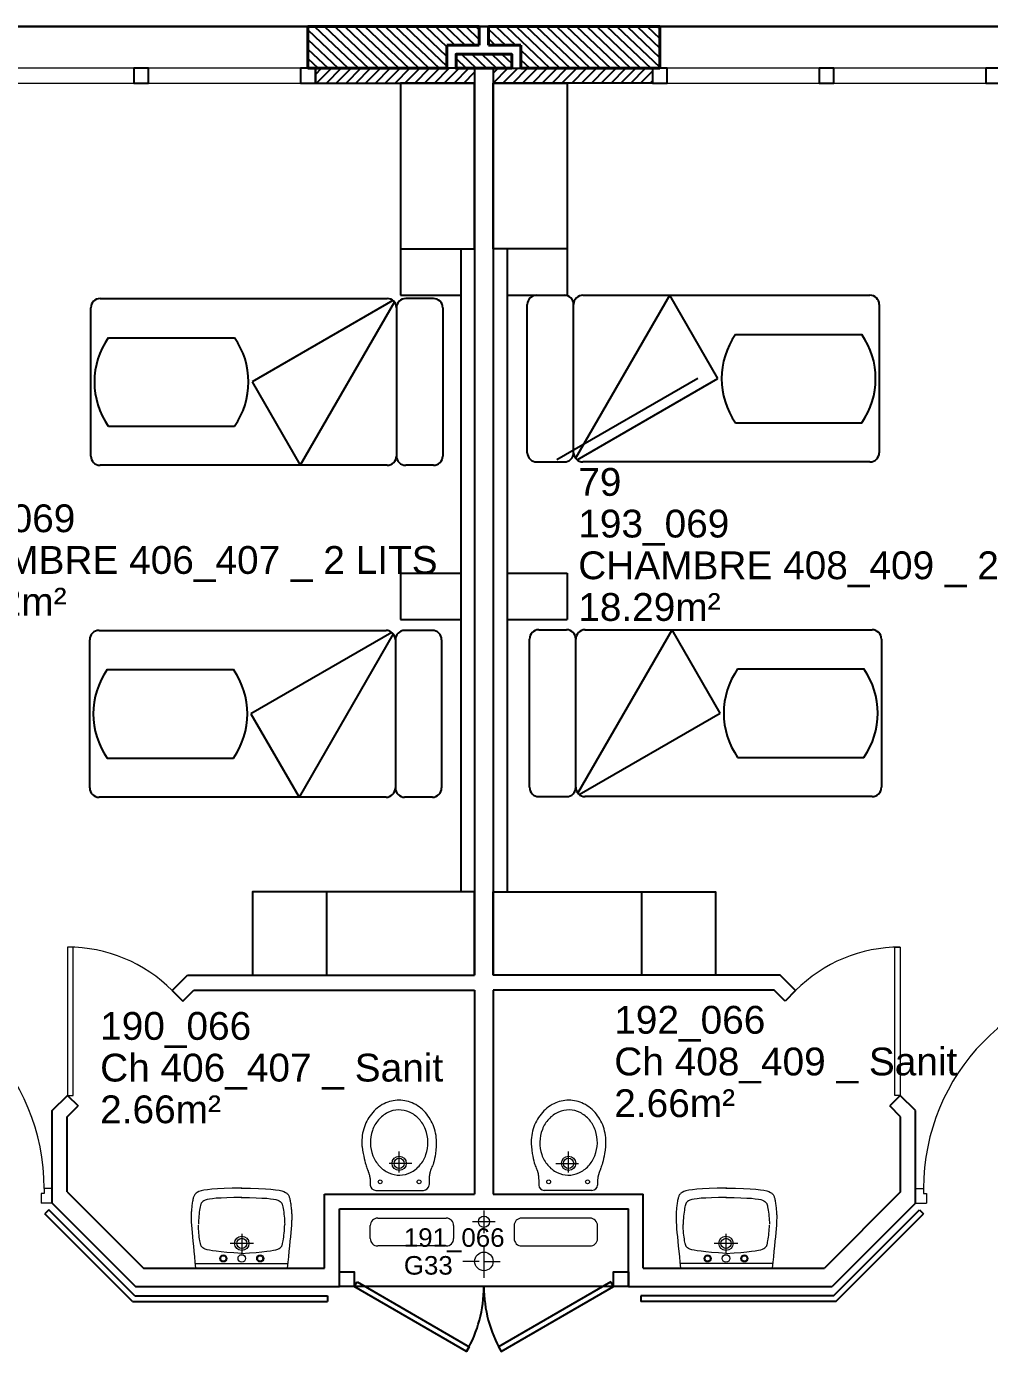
# Model space of a CAD drawing. Header units: metres. Extents: x -8 to 211, y -5 to 116.
# Drawn here: x 188.53 to 193.73, y 64.97 to 72.12 of the extents above; entities that cross this region are included whole.
import ezdxf

# ---------------------------------------------------------------- set-up
doc = ezdxf.new("R2010")
doc.units = ezdxf.units.M
doc.header["$LTSCALE"] = 0.6
doc.header["$MEASUREMENT"] = 0
doc.linetypes.add('CONTINU', pattern=[0])
doc.layers.get('0').update_dxf_attribs({"linetype": 'CONTINUOUS'})
for name, color, linetype in [('009 main courante', 181, 'CONTINUOUS'), ('400 Lits', 150, 'CONTINUOUS'), ('A_AGENC', 204, 'CONTINUOUS'), ('A_EQMP', 142, 'CONTINUOUS'), ('A_Etiqu_Gaine', 8, 'CONTINUOUS'), ('A_Etiqu_Gaine_ancien', 8, 'CONTINUOUS'), ('A_Etiqu_Gaine_code', 8, 'CONTINUOUS'), ('A_Etiqu_Local', 8, 'CONTINUOUS'), ('A_Etiqu_Local_ancien', 8, 'CONTINUOUS'), ('A_HACH_CLOIS', 7, 'CONTINU'), ('A_HACH_STRUC', 7, 'CONTINUOUS'), ('A_MUR_CLOIS', 8, 'CONTINU'), ('A_MURS_ALÈG', 7, 'CONTINU')]:
    doc.layers.add(name, color=color, linetype=linetype)
for name, color, linetype, lineweight in [('A_CHASS', 4, 'CONTINU', 0), ('A_MURS_STRU', 7, 'CONTINU', 40), ('A_PORTE', 8, 'CONTINU', 0), ('A_SANI', 5, 'CONTINU', 0), ('CONTOUR', 54, 'CONTINUOUS', 30)]:
    doc.layers.add(name, color=color, linetype=linetype, lineweight=lineweight)
doc.styles.add('Attribut', font='arial.ttf')

# ---------------------------------------------------------------- blocks, each defined once
blk = doc.blocks.new('A_Etiqu_Local')
at = {"style": 'Attribut', "flags": 1}
for tag, p in [('CODE_HOPITAL', (-0.4463, 1.632)), ('CODE_SITE', (-0.4463, 1.407)), ('CODE_BATIMENT', (-0.4463, 1.182)), ('CODE_SECTEUR', (-0.4463, 0.957)), ('CODE_ETAGE', (-0.4463, 0.732)), ('NOM_NORMALISE', (-0.4463, -0.843)), ('SECTEUR_ACTIVITE', (-0.4463, -1.068)), ('SOUS_SECTEUR_ACTIVITE', (-0.4463, -1.293)), ('VOLUME', (-0.4463, -1.518)), ('SERVICE', (-0.4463, -1.743)), ('CODE_UG', (-0.4463, -1.968)), ('CODE_UA', (-0.4463, -2.193)), ('CODE_POLE', (-0.4463, -2.418)), ('OCCUPANT_EXTERNE', (-0.4463, -2.643)), ('DISPONIBILITE', (-0.4463, -2.868)), ('ACCES_HANDICAPES', (-0.4463, -3.093)), ('NATURE_SOL', (-0.4463, -3.318)), ('RISQUE_LABORATOIRE', (-0.4463, -3.543)), ('AMIANTE', (-0.4463, -3.768))]:
    blk.add_attdef(tag, p, '', height=0.15, dxfattribs=at)
at = {"layer": 'A_Etiqu_Local', "style": 'Attribut'}
for tag, p in [('CODE_PIECE', (-0.4463, 0.282)), ('NOM_USAGE', (-0.4463, 0.057)), ('SURFACE', (-0.4463, -0.168))]:
    blk.add_attdef(tag, p, '', height=0.15, dxfattribs=at)
at = {"layer": 'A_Etiqu_Local_ancien', "style": 'Attribut'}
blk.add_attdef('CODE_PIECE_ANCIEN', (-0.4463, 0.507), '', height=0.15, dxfattribs=at)
blk = doc.blocks.new('A_Etiqu_Gaine')
at = {"style": 'Attribut', "flags": 1}
for tag, p in [('CODE_HOPITAL', (-0.4323, 0.8651)), ('CODE_SITE', (-0.4323, 0.7151)), ('CODE_BATIMENT', (-0.4323, 0.5651)), ('CODE_SECTEUR', (-0.4323, 0.4151)), ('CODE_ETAGE', (-0.4323, 0.2651)), ('NOM_NORMALISE', (-0.4323, -0.3349)), ('SECTEUR_ACTIVITE', (-0.4323, -0.4849)), ('SOUS_SECTEUR_ACTIVITE', (-0.4323, -0.6349)), ('SURFACE', (-0.4323, -0.7849)), ('CODE_UG', (-0.4323, -0.9349)), ('CODE_POLE', (-0.4323, -1.0849)), ('AMIANTE', (-0.4323, -1.2349))]:
    blk.add_attdef(tag, p, '', height=0.1, dxfattribs=at)
at = {"layer": 'A_Etiqu_Gaine', "style": 'Attribut'}
blk.add_attdef('NOM_USAGE', (-0.4323, -0.1849), '', height=0.1, dxfattribs=at)
at = {"layer": 'A_Etiqu_Gaine_ancien', "style": 'Attribut'}
blk.add_attdef('CODE_PIECE_ANCIEN', (-0.4323, 0.1151), '', height=0.1, dxfattribs=at)
at = {"layer": 'A_Etiqu_Gaine_code', "style": 'Attribut'}
blk.add_attdef('CODE_PIECE', (-0.4323, -0.0349), '', height=0.1, dxfattribs=at)

msp = doc.modelspace()

# ---------------------------------------------------------------- hatches: boundary and pattern name
at = {"layer": 'A_HACH_CLOIS'}
h = msp.add_hatch(dxfattribs=at)
h.set_pattern_fill('ANSI31', color=8, scale=0.3, style=0)
h.set_pattern_definition([(45, (152.699533, 115.665665), (-0.026516504, 0.026516504), [])])
h.paths.add_polyline_path([(190.9499, 71.8958), (190.0898, 71.8958), (190.0898, 71.8158), (190.9499, 71.8158)])
h.paths.add_polyline_path([(188.2098, 71.8958), (187.5999, 71.8958), (187.4499, 71.8958), (187.4499, 71.8158), (188.2098, 71.8158)])
h = msp.add_hatch(dxfattribs=at)
h.set_pattern_fill('ANSI31', color=8, scale=0.3, style=0)
h.set_pattern_definition([(45, (191.049876, 71.815805), (-0.0265165, 0.0265165), [])])
h.paths.add_polyline_path([(194.4999, 71.8958), (193.7897, 71.8958), (193.7897, 71.8158), (194.4999, 71.8158)])
h.paths.add_polyline_path([(191.9097, 71.8958), (191.1998, 71.8958), (191.0499, 71.8958), (191.0499, 71.8158), (191.9097, 71.8158)])
at = {"layer": 'A_HACH_STRUC', "linetype": 'Continuous'}
h = msp.add_hatch(dxfattribs=at)
h.set_pattern_fill('ANSI31', color=8, scale=0.3, angle=-88.5553, style=0)
h.set_pattern_definition([(316.4447, (190.0499, 71.895803), (0.02583954, 0.0271766), [])])
h.paths.add_polyline_path([(191.9497, 72.1208), (191.0248, 72.1208), (191.0248, 72.0208), (191.1998, 72.0208), (191.1998, 71.8958), (191.9497, 71.8958)])
h.paths.add_polyline_path([(190.7998, 72.0208), (190.9748, 72.0208), (190.9748, 72.1208), (190.0499, 72.1208), (190.0499, 71.8958), (190.7998, 71.8958)])
h = msp.add_hatch(dxfattribs=at)
h.set_pattern_fill('ANSI31', color=8, scale=0.3, angle=-88.5553, style=0)
h.set_pattern_definition([(316.445, (190.84978, 71.895803), (0.0258395, 0.0271766), [])])
h.paths.add_polyline_path([(191.1498, 71.9708), (190.8498, 71.9708), (190.8498, 71.8958), (190.9499, 71.8958), (191.0496, 71.8958), (191.1498, 71.8958)])

# ---------------------------------------------------------------- linework, layer by layer
at = {"layer": '009 main courante', "color": 8, "linetype": 'Continuous'}
for p, q in [((188.6501, 65.7356), (188.6289, 65.7144)), ((189.1023, 65.2409), (188.6289, 65.7144)), ((189.1147, 65.2709), (188.6501, 65.7356)), ((192.888, 65.2709), (193.3526, 65.7356)), ((192.9004, 65.2409), (193.3738, 65.7144)), ((193.3526, 65.7356), (193.3738, 65.7144)), ((189.1023, 65.2409), (190.1557, 65.2409)), ((189.1147, 65.2709), (190.1557, 65.2709)), ((190.1556, 65.2709), (190.1557, 65.2409)), ((191.847, 65.2709), (191.847, 65.2409)), ((192.888, 65.2709), (191.847, 65.2709)), ((192.9004, 65.2409), (191.847, 65.2409))]:
    msp.add_line(p, q, dxfattribs=at)
at = {"layer": '400 Lits', "color": 8, "linetype": 'Continuous'}
for p, q in [((188.9276, 70.6531), (190.4778, 70.6531)), ((190.5087, 70.6422), (189.7481, 70.2031)), ((190.7276, 70.6531), (190.5776, 70.6531)), ((191.2843, 70.6708), (191.4343, 70.6708)), ((191.4952, 69.7897), (192.004, 70.6708)), ((191.5341, 70.6708), (193.0843, 70.6708)), ((192.2638, 70.2208), (192.004, 70.6708)), ((188.8776, 69.8031), (188.8776, 70.6031)), ((190.5167, 70.6343), (190.0079, 69.7531)), ((190.5276, 70.6031), (190.5276, 69.8031)), ((190.5276, 70.6031), (190.5276, 69.8031)), ((190.5276, 70.6031), (190.5276, 69.8031)), ((190.7776, 70.6031), (190.7776, 69.8031)), ((191.2343, 69.8208), (191.2343, 70.6208)), ((191.4843, 69.8208), (191.4843, 70.6208)), ((191.4843, 69.8208), (191.4843, 70.6208)), ((191.4843, 69.8208), (191.4843, 70.6208)), ((193.1343, 70.6208), (193.1343, 69.8208)), ((188.9721, 70.4417), (189.6536, 70.4417)), ((192.3583, 70.4594), (193.0398, 70.4594)), ((192.1542, 70.2208), (191.3936, 69.7817)), ((191.5032, 69.7817), (192.2638, 70.2208)), ((189.7481, 70.2031), (190.0079, 69.7531)), ((188.9721, 69.9646), (189.6536, 69.9646)), ((192.3583, 69.9822), (193.0398, 69.9822)), ((190.4778, 69.7531), (188.9276, 69.7531)), ((190.7276, 69.7531), (190.5776, 69.7531)), ((191.2843, 69.7708), (191.4343, 69.7708)), ((193.0843, 69.7708), (191.5341, 69.7708)), ((188.9217, 68.8619), (190.4719, 68.8619)), ((190.7217, 68.8619), (190.5717, 68.8619)), ((191.296, 68.8653), (191.446, 68.8653)), ((191.5068, 67.9842), (192.0156, 68.8653)), ((191.5457, 68.8653), (193.096, 68.8653)), ((192.2754, 68.4153), (192.0156, 68.8653)), ((188.8717, 68.0119), (188.8717, 68.8119)), ((190.5028, 68.851), (189.7422, 68.4119)), ((190.5108, 68.843), (190.002, 67.9619)), ((190.5217, 68.8119), (190.5217, 68.0119)), ((190.5217, 68.8119), (190.5217, 68.0119)), ((190.5217, 68.8119), (190.5217, 68.0119)), ((190.7717, 68.8119), (190.7717, 68.0119)), ((191.246, 68.0153), (191.246, 68.8153)), ((191.496, 68.0153), (191.496, 68.8153)), ((191.496, 68.0153), (191.496, 68.8153)), ((191.496, 68.0153), (191.496, 68.8153)), ((193.146, 68.8153), (193.146, 68.0153)), ((188.9662, 68.6504), (189.6477, 68.6504)), ((192.3699, 68.6539), (193.0515, 68.6539)), ((189.7422, 68.4119), (190.002, 67.9619)), ((191.5148, 67.9762), (192.2754, 68.4153)), ((188.9662, 68.1733), (189.6477, 68.1733)), ((192.3699, 68.1768), (193.0515, 68.1768)), ((190.4719, 67.9619), (188.9217, 67.9619)), ((190.7217, 67.9619), (190.5717, 67.9619)), ((191.296, 67.9653), (191.446, 67.9653)), ((193.096, 67.9653), (191.5457, 67.9653))]:
    msp.add_line(p, q, dxfattribs=at)
for centre, radius, start, end in [((188.9276, 70.6031), 0.05, 89.99824, 179.99832), ((190.4776, 70.6031), 0.05, 0.00006, 89.99994), ((190.5776, 70.6031), 0.05, 90.00006, 179.99994), ((190.7276, 70.6031), 0.05, 359.99996, 90.00004), ((191.2843, 70.6208), 0.05, 89.99824, 179.99832), ((191.4343, 70.6208), 0.05, 0.00168, 90.00176), ((191.5343, 70.6208), 0.05, 89.99824, 179.99832), ((193.0843, 70.6208), 0.05, 359.99996, 90.00004), ((189.3128, 70.2031), 0.416, 145.00777, 214.99254), ((189.3128, 70.2031), 0.416, 325.00791, 34.99193), ((192.6991, 70.2208), 0.416, 145.00777, 214.99254), ((192.6991, 70.2208), 0.416, 325.00791, 34.99193), ((188.9276, 69.8031), 0.05, 180.00053, 270.00062), ((190.4776, 69.8031), 0.05, 269.99824, 359.99832), ((190.5776, 69.8031), 0.05, 180.00168, 270.00176), ((190.7276, 69.8031), 0.05, 269.99824, 359.99832), ((191.2843, 69.8208), 0.05, 180.00053, 270.00062), ((191.4343, 69.8208), 0.05, 269.99948, 359.99937), ((191.5343, 69.8208), 0.05, 180.00063, 270.00052), ((193.0843, 69.8208), 0.05, 269.99824, 359.99832), ((188.9217, 68.8119), 0.05, 89.99824, 179.99832), ((190.4717, 68.8119), 0.05, 0.00006, 89.99994), ((190.5717, 68.8119), 0.05, 90.00006, 179.99994), ((190.7217, 68.8119), 0.05, 359.99996, 90.00004), ((191.296, 68.8153), 0.05, 89.99824, 179.99832), ((191.446, 68.8153), 0.05, 0.00168, 90.00176), ((191.546, 68.8153), 0.05, 89.99824, 179.99832), ((193.096, 68.8153), 0.05, 359.99996, 90.00004), ((189.3069, 68.4119), 0.416, 145.00777, 214.99254), ((189.3069, 68.4119), 0.416, 325.00791, 34.99193), ((192.7107, 68.4153), 0.416, 145.00777, 214.99254), ((192.7107, 68.4153), 0.416, 325.00791, 34.99193), ((188.9217, 68.0119), 0.05, 180.00053, 270.00062), ((190.4717, 68.0119), 0.05, 269.99824, 359.99832), ((190.5717, 68.0119), 0.05, 180.00168, 270.00176), ((190.7217, 68.0119), 0.05, 269.99824, 359.99832), ((191.296, 68.0153), 0.05, 180.00053, 270.00062), ((191.446, 68.0153), 0.05, 269.99948, 359.99937), ((191.546, 68.0153), 0.05, 180.00063, 270.00052), ((193.096, 68.0153), 0.05, 269.99824, 359.99832)]:
    msp.add_arc(centre, radius, start, end, dxfattribs=at)
at = {"layer": 'A_AGENC', "color": 8, "linetype": 'Continuous'}
msp.add_line((191.7799, 65.3209), (190.2199, 65.3209), dxfattribs=at)
for points in [[(190.2199, 65.3209), (190.2199, 65.4009), (190.2999, 65.4009), (190.2999, 65.3209)], [(191.6999, 65.3209), (191.6999, 65.4009), (191.7799, 65.4009), (191.7799, 65.3209)]]:
    msp.add_lwpolyline(points, dxfattribs=at)
for points in [[(190.3149, 65.3469), (190.9211, 64.9969), (190.9061, 64.9709), (190.2999, 65.3209)], [(191.6849, 65.3469), (191.0787, 64.9969), (191.0937, 64.9709), (191.6999, 65.3209)]]:
    msp.add_lwpolyline(points, close=True, dxfattribs=at)
for centre, start, end in [((190.2999, 65.3209), 330.00002, 0.00001), ((191.6999, 65.3209), 180.00001, 210)]:
    msp.add_arc(centre, 0.7, start, end, dxfattribs=at)
at = {"layer": 'A_CHASS', "color": 8, "linetype": 'Continuous'}
for p, q in [((190.0098, 71.8958), (188.2898, 71.8958)), ((193.7097, 71.8958), (191.9897, 71.8958)), ((188.2898, 71.8158), (190.0098, 71.8158)), ((191.9897, 71.8158), (193.7097, 71.8158))]:
    msp.add_line(p, q, dxfattribs=at)
at = {"layer": 'A_EQMP', "color": 8, "linetype": 'Continuous'}
for p, q in [((190.5497, 71.8158), (190.5497, 70.6708)), ((191.4499, 71.8158), (191.4499, 70.6708)), ((190.8748, 70.9208), (190.8748, 67.4509)), ((191.1247, 70.9208), (191.1247, 67.4509)), ((190.5497, 70.6708), (190.8748, 70.6708)), ((191.1247, 70.6708), (191.4499, 70.6708)), ((190.5497, 69.1708), (190.5497, 68.9208)), ((190.5497, 69.1708), (190.8748, 69.1708)), ((191.1247, 69.1708), (191.4499, 69.1708)), ((191.4499, 69.1708), (191.4499, 68.9208)), ((190.5497, 68.9208), (190.8748, 68.9208)), ((191.1247, 68.9208), (191.4499, 68.9208)), ((190.1497, 67.4509), (190.1497, 67.0009)), ((191.8499, 67.4509), (191.8499, 67.0009))]:
    msp.add_line(p, q, dxfattribs=at)
for points in [[(190.5497, 70.9208), (190.9497, 70.9208), (190.9497, 71.8158), (190.5497, 71.8158)], [(191.4499, 70.9208), (191.0499, 70.9208), (191.0499, 71.8158), (191.4499, 71.8158)]]:
    msp.add_lwpolyline(points, dxfattribs=at)
for points in [[(190.9497, 67.0009), (190.9497, 67.4509), (189.7497, 67.4509), (189.7497, 67.0009)], [(191.0499, 67.0009), (191.0499, 67.4509), (192.2499, 67.4509), (192.2499, 67.0009)]]:
    msp.add_lwpolyline(points, close=True, dxfattribs=at)
at = {"layer": 'A_MUR_CLOIS', "color": 8, "linetype": 'Continuous'}
for p, q in [((190.9499, 71.8958), (190.9499, 67.0009)), ((191.0499, 71.8958), (191.0499, 67.0009)), ((189.3175, 66.9188), (189.3996, 67.0009)), ((189.3996, 67.0009), (190.9499, 67.0009)), ((192.6001, 67.0009), (191.0499, 67.0009)), ((192.6823, 66.9188), (192.6001, 67.0009)), ((189.3175, 66.9188), (189.374, 66.8622)), ((189.374, 66.8622), (189.4328, 66.9209)), ((189.4328, 66.9209), (190.9499, 66.9209)), ((190.9499, 66.9209), (190.9499, 65.8205)), ((191.0499, 66.9209), (191.0499, 65.8205)), ((192.567, 66.9209), (191.0499, 66.9209)), ((192.6257, 66.8622), (192.567, 66.9209)), ((192.6823, 66.9188), (192.6257, 66.8622)), ((188.6696, 66.2709), (188.7518, 66.3531)), ((188.7518, 66.3531), (188.8084, 66.2965)), ((193.248, 66.3531), (193.1914, 66.2965)), ((193.3301, 66.2709), (193.248, 66.3531)), ((188.7496, 66.2378), (188.8084, 66.2965)), ((193.2501, 66.2378), (193.1914, 66.2965)), ((188.6696, 65.7709), (188.6696, 66.2709)), ((188.7496, 65.8324), (188.7496, 66.2378)), ((193.2501, 65.8324), (193.2501, 66.2378)), ((193.3301, 65.7709), (193.3301, 66.2709)), ((188.7496, 65.8324), (189.1611, 65.4209)), ((190.1399, 65.4209), (190.1399, 65.8205)), ((190.1399, 65.8205), (190.9499, 65.8205)), ((191.0499, 65.8205), (191.8599, 65.8205)), ((191.8599, 65.4209), (191.8599, 65.8205)), ((193.2501, 65.8324), (192.8387, 65.4209)), ((188.6696, 65.7709), (189.1196, 65.3209)), ((190.2199, 65.3209), (190.2199, 65.7405)), ((190.2199, 65.7405), (191.7799, 65.7405)), ((191.7799, 65.3209), (191.7799, 65.7405)), ((193.3301, 65.7709), (192.8801, 65.3209)), ((189.1611, 65.4209), (190.1399, 65.4209)), ((191.8599, 65.4209), (192.8387, 65.4209)), ((189.1196, 65.3209), (190.2199, 65.3209)), ((191.7799, 65.3209), (192.8801, 65.3209))]:
    msp.add_line(p, q, dxfattribs=at)
for points in [[(189.1098, 71.8958), (189.1098, 71.8158), (189.1898, 71.8158), (189.1898, 71.8958)], [(190.0098, 71.8958), (190.0098, 71.8158), (190.0898, 71.8158), (190.0898, 71.8958)], [(191.9097, 71.8958), (191.9097, 71.8158), (191.9897, 71.8158), (191.9897, 71.8958)], [(192.8097, 71.8958), (192.8097, 71.8158), (192.8897, 71.8158), (192.8897, 71.8958)], [(193.7097, 71.8958), (193.7097, 71.8158), (193.7897, 71.8158), (193.7897, 71.8958)]]:
    msp.add_lwpolyline(points, close=True, dxfattribs=at)
for points in [[(190.9499, 71.8958), (190.0898, 71.8958), (190.0898, 71.8158), (190.9499, 71.8158)], [(191.0496, 71.8958), (191.9097, 71.8958), (191.9097, 71.8158), (191.0496, 71.8158)]]:
    msp.add_lwpolyline(points, dxfattribs=at)
at = {"layer": 'A_MURS_ALÈG', "color": 8, "ltscale": 200}
for p, q in [((188.2498, 72.1208), (190.0499, 72.1208)), ((191.9497, 72.1208), (193.75, 72.1208))]:
    msp.add_line(p, q, dxfattribs=at)
at = {"layer": 'A_MURS_STRU', "color": 8, "linetype": 'Continuous'}
for p, q in [((190.0499, 72.1208), (190.0499, 71.8958)), ((190.9748, 72.1208), (190.0499, 72.1208)), ((190.9748, 72.1208), (190.9748, 72.0208)), ((191.0248, 72.1208), (191.9497, 72.1208)), ((191.0248, 72.1208), (191.0248, 72.0208)), ((191.9497, 72.1208), (191.9497, 71.8958)), ((190.7998, 72.0208), (190.7998, 71.8958)), ((190.9748, 72.0208), (190.7998, 72.0208)), ((191.0248, 72.0208), (191.1998, 72.0208)), ((191.1998, 72.0208), (191.1998, 71.8958)), ((190.7998, 71.8958), (190.0499, 71.8958)), ((191.1998, 71.8958), (191.9497, 71.8958))]:
    msp.add_line(p, q, dxfattribs=at)
msp.add_lwpolyline([(191.1498, 71.8958), (190.8498, 71.8958), (190.8498, 71.9708), (191.1498, 71.9708), (191.1498, 71.8958)], dxfattribs=at)
at = {"layer": 'A_PORTE', "color": 8, "linetype": 'Continuous'}
for p, q in [((188.7818, 67.1531), (188.7518, 67.1531)), ((188.7518, 67.1531), (188.7518, 66.3531)), ((188.7818, 66.3531), (188.7818, 67.1531)), ((193.218, 66.3531), (193.218, 67.1531)), ((193.218, 67.1531), (193.248, 67.1531)), ((193.248, 67.1531), (193.248, 66.3531)), ((188.7518, 66.3531), (188.7818, 66.3531)), ((193.248, 66.3531), (193.218, 66.3531)), ((188.6258, 65.8509), (188.6258, 65.8231)), ((188.6696, 65.8509), (188.6258, 65.8509)), ((188.6696, 65.7709), (188.6696, 65.8509)), ((193.3301, 65.7709), (193.3301, 65.8509)), ((193.3301, 65.8509), (193.374, 65.8509)), ((193.374, 65.8509), (193.374, 65.8231)), ((188.6098, 65.8231), (188.6098, 65.7709)), ((188.6258, 65.8231), (188.6098, 65.8231)), ((193.374, 65.8231), (193.39, 65.8231)), ((193.39, 65.8231), (193.39, 65.7709)), ((188.6696, 65.7709), (188.6098, 65.7709)), ((193.3301, 65.7709), (193.39, 65.7709))]:
    msp.add_line(p, q, dxfattribs=at)
for centre, radius, start, end in [((188.7518, 66.3531), 0.8, 44.99999, 90), ((193.248, 66.3531), 0.8, 90, 135.00001), ((187.4938, 65.8509), 1.132, 0, 88.48138), ((194.506, 65.8509), 1.132, 91.51862, 180)]:
    msp.add_arc(centre, radius, start, end, dxfattribs=at)
at = {"layer": 'A_SANI', "color": 8, "linetype": 'Continuous'}
for p, q in [((190.3422, 66.0766), (190.3452, 66.0572)), ((190.7426, 66.0766), (190.7409, 66.0572)), ((191.2569, 66.0766), (191.2586, 66.0572)), ((191.6573, 66.0766), (191.6544, 66.0572)), ((190.3452, 66.0572), (190.3481, 66.04)), ((190.3481, 66.04), (190.3509, 66.0248)), ((190.3509, 66.0248), (190.3537, 66.0115)), ((190.3537, 66.0115), (190.3565, 65.9999)), ((190.3565, 65.9999), (190.3591, 65.9897)), ((190.5424, 65.9374), (190.5424, 66.0497)), ((190.7309, 65.9999), (190.728, 65.9897)), ((190.7337, 66.0115), (190.7309, 65.9999)), ((190.7364, 66.0248), (190.7337, 66.0115)), ((190.7388, 66.04), (190.7364, 66.0248)), ((190.7409, 66.0572), (190.7388, 66.04)), ((191.2586, 66.0572), (191.2607, 66.04)), ((191.2607, 66.04), (191.2632, 66.0248)), ((191.2632, 66.0248), (191.2658, 66.0115)), ((191.2658, 66.0115), (191.2687, 65.9999)), ((191.2687, 65.9999), (191.2716, 65.9897)), ((191.4571, 65.9374), (191.4571, 66.0497)), ((191.6431, 65.9999), (191.6405, 65.9897)), ((191.6458, 66.0115), (191.6431, 65.9999)), ((191.6486, 66.0248), (191.6458, 66.0115)), ((191.6515, 66.04), (191.6486, 66.0248)), ((191.6544, 66.0572), (191.6515, 66.04)), ((190.3591, 65.9897), (190.3616, 65.9809)), ((190.3616, 65.9809), (190.364, 65.9733)), ((190.364, 65.9733), (190.3662, 65.9668)), ((190.3662, 65.9668), (190.3683, 65.961)), ((190.3683, 65.961), (190.3692, 65.9584)), ((190.3692, 65.9584), (190.3701, 65.956)), ((190.3701, 65.956), (190.371, 65.9536)), ((190.371, 65.9536), (190.3718, 65.9514)), ((190.3718, 65.9514), (190.3727, 65.9493)), ((190.3727, 65.9493), (190.3734, 65.9472)), ((190.3734, 65.9472), (190.3742, 65.9451)), ((190.3742, 65.9451), (190.3749, 65.9431)), ((190.3749, 65.9431), (190.3757, 65.941)), ((190.3757, 65.941), (190.3764, 65.9389)), ((190.3764, 65.9389), (190.3771, 65.9368)), ((190.3771, 65.9368), (190.3779, 65.9346)), ((190.3779, 65.9346), (190.3786, 65.9324)), ((190.3786, 65.9324), (190.3793, 65.9302)), ((190.3793, 65.9302), (190.38, 65.9279)), ((190.38, 65.9279), (190.3806, 65.9256)), ((190.3806, 65.9256), (190.3813, 65.9233)), ((190.3813, 65.9233), (190.3819, 65.921)), ((190.6108, 65.9862), (190.4887, 65.9862)), ((190.706, 65.9233), (190.7057, 65.921)), ((190.7064, 65.9256), (190.706, 65.9233)), ((190.7067, 65.9279), (190.7064, 65.9256)), ((190.7071, 65.9302), (190.7067, 65.9279)), ((190.7076, 65.9324), (190.7071, 65.9302)), ((190.708, 65.9346), (190.7076, 65.9324)), ((190.7085, 65.9368), (190.708, 65.9346)), ((190.7091, 65.9389), (190.7085, 65.9368)), ((190.7096, 65.941), (190.7091, 65.9389)), ((190.7102, 65.9431), (190.7096, 65.941)), ((190.7109, 65.9451), (190.7102, 65.9431)), ((190.7116, 65.9472), (190.7109, 65.9451)), ((190.7124, 65.9493), (190.7116, 65.9472)), ((190.7132, 65.9514), (190.7124, 65.9493)), ((190.7141, 65.9536), (190.7132, 65.9514)), ((190.715, 65.956), (190.7141, 65.9536)), ((190.716, 65.9584), (190.715, 65.956)), ((190.7171, 65.961), (190.716, 65.9584)), ((190.7196, 65.9668), (190.7171, 65.961)), ((190.7222, 65.9733), (190.7196, 65.9668)), ((190.7251, 65.9809), (190.7222, 65.9733)), ((190.728, 65.9897), (190.7251, 65.9809)), ((191.2716, 65.9897), (191.2745, 65.9809)), ((191.2745, 65.9809), (191.2773, 65.9733)), ((191.2773, 65.9733), (191.28, 65.9668)), ((191.28, 65.9668), (191.2824, 65.961)), ((191.2824, 65.961), (191.2835, 65.9584)), ((191.2835, 65.9584), (191.2846, 65.956)), ((191.2846, 65.956), (191.2855, 65.9536)), ((191.2855, 65.9536), (191.2864, 65.9514)), ((191.2864, 65.9514), (191.2872, 65.9493)), ((191.2872, 65.9493), (191.288, 65.9472)), ((191.288, 65.9472), (191.2887, 65.9451)), ((191.2887, 65.9451), (191.2893, 65.9431)), ((191.2893, 65.9431), (191.2899, 65.941)), ((191.2899, 65.941), (191.2905, 65.9389)), ((191.2905, 65.9389), (191.291, 65.9368)), ((191.291, 65.9368), (191.2915, 65.9346)), ((191.2915, 65.9346), (191.292, 65.9324)), ((191.292, 65.9324), (191.2924, 65.9302)), ((191.2924, 65.9302), (191.2928, 65.9279)), ((191.2928, 65.9279), (191.2932, 65.9256)), ((191.2932, 65.9256), (191.2935, 65.9233)), ((191.2935, 65.9233), (191.2938, 65.921)), ((191.3888, 65.9862), (191.5108, 65.9862)), ((191.6183, 65.9233), (191.6177, 65.921)), ((191.6189, 65.9256), (191.6183, 65.9233)), ((191.6196, 65.9279), (191.6189, 65.9256)), ((191.6203, 65.9302), (191.6196, 65.9279)), ((191.621, 65.9324), (191.6203, 65.9302)), ((191.6217, 65.9346), (191.621, 65.9324)), ((191.6224, 65.9368), (191.6217, 65.9346)), ((191.6231, 65.9389), (191.6224, 65.9368)), ((191.6239, 65.941), (191.6231, 65.9389)), ((191.6246, 65.9431), (191.6239, 65.941)), ((191.6254, 65.9451), (191.6246, 65.9431)), ((191.6261, 65.9472), (191.6254, 65.9451)), ((191.6269, 65.9493), (191.6261, 65.9472)), ((191.6277, 65.9514), (191.6269, 65.9493)), ((191.6286, 65.9536), (191.6277, 65.9514)), ((191.6294, 65.956), (191.6286, 65.9536)), ((191.6303, 65.9584), (191.6294, 65.956)), ((191.6313, 65.961), (191.6303, 65.9584)), ((191.6333, 65.9668), (191.6313, 65.961)), ((191.6356, 65.9733), (191.6333, 65.9668)), ((191.6379, 65.9809), (191.6356, 65.9733)), ((191.6405, 65.9897), (191.6379, 65.9809)), ((189.5976, 65.8506), (189.5612, 65.8489)), ((189.6411, 65.8519), (189.5976, 65.8506)), ((189.6926, 65.8526), (189.6411, 65.8519)), ((189.6886, 65.8526), (189.74, 65.8519)), ((189.74, 65.8519), (189.7836, 65.8506)), ((189.7836, 65.8506), (189.82, 65.8489)), ((190.3819, 65.921), (190.3824, 65.9188)), ((190.3824, 65.9188), (190.3829, 65.9165)), ((190.3829, 65.9165), (190.3838, 65.9121)), ((190.3838, 65.9121), (190.3845, 65.9078)), ((190.3845, 65.9078), (190.3851, 65.9035)), ((190.3851, 65.9035), (190.3855, 65.8992)), ((190.3855, 65.8992), (190.3858, 65.8949)), ((190.3858, 65.8949), (190.386, 65.8906)), ((190.386, 65.8906), (190.3861, 65.8863)), ((190.3861, 65.8863), (190.3862, 65.8818)), ((190.3862, 65.8818), (190.3862, 65.8772)), ((190.3862, 65.8772), (190.3862, 65.8725)), ((190.3862, 65.8725), (190.3863, 65.8693)), ((190.7036, 65.8725), (190.7034, 65.8693)), ((190.7037, 65.8906), (190.7036, 65.8863)), ((190.7036, 65.8863), (190.7036, 65.8818)), ((190.7036, 65.8818), (190.7036, 65.8772)), ((190.7036, 65.8772), (190.7036, 65.8725)), ((190.7038, 65.8949), (190.7037, 65.8906)), ((190.7039, 65.8992), (190.7038, 65.8949)), ((190.7041, 65.9035), (190.7039, 65.8992)), ((190.7044, 65.9078), (190.7041, 65.9035)), ((190.7047, 65.9121), (190.7044, 65.9078)), ((190.7052, 65.9165), (190.7047, 65.9121)), ((190.7054, 65.9188), (190.7052, 65.9165)), ((190.7057, 65.921), (190.7054, 65.9188)), ((191.2938, 65.921), (191.2941, 65.9188)), ((191.2941, 65.9188), (191.2944, 65.9165)), ((191.2944, 65.9165), (191.2948, 65.9121)), ((191.2948, 65.9121), (191.2952, 65.9078)), ((191.2952, 65.9078), (191.2954, 65.9035)), ((191.2954, 65.9035), (191.2956, 65.8992)), ((191.2956, 65.8992), (191.2958, 65.8949)), ((191.2958, 65.8949), (191.2959, 65.8906)), ((191.2959, 65.8906), (191.296, 65.8863)), ((191.296, 65.8863), (191.296, 65.8818)), ((191.296, 65.8818), (191.296, 65.8772)), ((191.296, 65.8772), (191.296, 65.8725)), ((191.296, 65.8725), (191.2961, 65.8693)), ((191.6134, 65.8725), (191.6133, 65.8693)), ((191.6135, 65.8863), (191.6134, 65.8818)), ((191.6134, 65.8818), (191.6134, 65.8772)), ((191.6134, 65.8772), (191.6134, 65.8725)), ((191.6136, 65.8906), (191.6135, 65.8863)), ((191.6138, 65.8949), (191.6136, 65.8906)), ((191.6141, 65.8992), (191.6138, 65.8949)), ((191.6145, 65.9035), (191.6141, 65.8992)), ((191.615, 65.9078), (191.6145, 65.9035)), ((191.6158, 65.9121), (191.615, 65.9078)), ((191.6166, 65.9165), (191.6158, 65.9121)), ((191.6172, 65.9188), (191.6166, 65.9165)), ((191.6177, 65.921), (191.6172, 65.9188)), ((192.216, 65.8506), (192.1796, 65.8489)), ((192.2595, 65.8519), (192.216, 65.8506)), ((192.3109, 65.8526), (192.2595, 65.8519)), ((192.307, 65.8526), (192.3584, 65.8519)), ((192.3584, 65.8519), (192.402, 65.8506)), ((192.402, 65.8506), (192.4384, 65.8489)), ((189.4265, 65.78), (189.4255, 65.7739)), ((189.4275, 65.7857), (189.4265, 65.78)), ((189.4285, 65.791), (189.4275, 65.7857)), ((189.4296, 65.7959), (189.4285, 65.791)), ((189.4307, 65.8003), (189.4296, 65.7959)), ((189.4319, 65.8043), (189.4307, 65.8003)), ((189.4333, 65.808), (189.4319, 65.8043)), ((189.4347, 65.8114), (189.4333, 65.808)), ((189.4364, 65.8144), (189.4347, 65.8114)), ((189.4383, 65.8173), (189.4364, 65.8144)), ((189.4405, 65.8199), (189.4383, 65.8173)), ((189.4429, 65.8224), (189.4405, 65.8199)), ((189.4456, 65.8248), (189.4429, 65.8224)), ((189.4522, 65.8294), (189.4456, 65.8248)), ((189.461, 65.8335), (189.4522, 65.8294)), ((189.4725, 65.8374), (189.461, 65.8335)), ((189.4875, 65.8409), (189.4725, 65.8374)), ((189.5069, 65.844), (189.4875, 65.8409)), ((189.5312, 65.8466), (189.5069, 65.844)), ((189.5612, 65.8489), (189.5312, 65.8466)), ((189.82, 65.8489), (189.85, 65.8466)), ((189.85, 65.8466), (189.8743, 65.844)), ((189.8743, 65.844), (189.8936, 65.8409)), ((189.8936, 65.8409), (189.9087, 65.8374)), ((189.9087, 65.8374), (189.9202, 65.8335)), ((189.9202, 65.8335), (189.9289, 65.8294)), ((189.9289, 65.8294), (189.9355, 65.8248)), ((189.9355, 65.8248), (189.9383, 65.8224)), ((189.9383, 65.8224), (189.9407, 65.8199)), ((189.9407, 65.8199), (189.9428, 65.8173)), ((189.9428, 65.8173), (189.9447, 65.8144)), ((189.9447, 65.8144), (189.9464, 65.8114)), ((189.9464, 65.8114), (189.9479, 65.808)), ((189.9479, 65.808), (189.9493, 65.8043)), ((189.9493, 65.8043), (189.9505, 65.8003)), ((189.9505, 65.8003), (189.9516, 65.7959)), ((189.9516, 65.7959), (189.9527, 65.791)), ((189.9527, 65.791), (189.9537, 65.7857)), ((189.9537, 65.7857), (189.9547, 65.78)), ((189.9547, 65.78), (189.9557, 65.7739)), ((190.4163, 65.8405), (190.6735, 65.8405)), ((191.5833, 65.8405), (191.3261, 65.8405)), ((192.0449, 65.78), (192.0439, 65.7739)), ((192.0459, 65.7857), (192.0449, 65.78)), ((192.0469, 65.791), (192.0459, 65.7857)), ((192.048, 65.7959), (192.0469, 65.791)), ((192.0491, 65.8003), (192.048, 65.7959)), ((192.0503, 65.8043), (192.0491, 65.8003)), ((192.0516, 65.808), (192.0503, 65.8043)), ((192.0531, 65.8114), (192.0516, 65.808)), ((192.0548, 65.8144), (192.0531, 65.8114)), ((192.0567, 65.8173), (192.0548, 65.8144)), ((192.0589, 65.8199), (192.0567, 65.8173)), ((192.0613, 65.8224), (192.0589, 65.8199)), ((192.064, 65.8248), (192.0613, 65.8224)), ((192.0706, 65.8294), (192.064, 65.8248)), ((192.0794, 65.8335), (192.0706, 65.8294)), ((192.0909, 65.8374), (192.0794, 65.8335)), ((192.1059, 65.8409), (192.0909, 65.8374)), ((192.1253, 65.844), (192.1059, 65.8409)), ((192.1496, 65.8466), (192.1253, 65.844)), ((192.1796, 65.8489), (192.1496, 65.8466)), ((192.4384, 65.8489), (192.4684, 65.8466)), ((192.4684, 65.8466), (192.4927, 65.844)), ((192.4927, 65.844), (192.512, 65.8409)), ((192.512, 65.8409), (192.5271, 65.8374)), ((192.5271, 65.8374), (192.5386, 65.8335)), ((192.5386, 65.8335), (192.5473, 65.8294)), ((192.5473, 65.8294), (192.5539, 65.8248)), ((192.5539, 65.8248), (192.5567, 65.8224)), ((192.5567, 65.8224), (192.5591, 65.8199)), ((192.5591, 65.8199), (192.5612, 65.8173)), ((192.5612, 65.8173), (192.5631, 65.8144)), ((192.5631, 65.8144), (192.5648, 65.8114)), ((192.5648, 65.8114), (192.5663, 65.808)), ((192.5663, 65.808), (192.5677, 65.8043)), ((192.5677, 65.8043), (192.5689, 65.8003)), ((192.5689, 65.8003), (192.57, 65.7959)), ((192.57, 65.7959), (192.5711, 65.791)), ((192.5711, 65.791), (192.5721, 65.7857)), ((192.5721, 65.7857), (192.5731, 65.78)), ((192.5731, 65.78), (192.5741, 65.7739)), ((189.4192, 65.7117), (189.4189, 65.7061)), ((189.4195, 65.7173), (189.4192, 65.7117)), ((189.4198, 65.7231), (189.4195, 65.7173)), ((189.4203, 65.729), (189.4198, 65.7231)), ((189.4208, 65.7352), (189.4203, 65.729)), ((189.4215, 65.7415), (189.4208, 65.7352)), ((189.4222, 65.7481), (189.4215, 65.7415)), ((189.4229, 65.7546), (189.4222, 65.7481)), ((189.4237, 65.7612), (189.4229, 65.7546)), ((189.4246, 65.7676), (189.4237, 65.7612)), ((189.4255, 65.7739), (189.4246, 65.7676)), ((189.9557, 65.7739), (189.9566, 65.7676)), ((189.9566, 65.7676), (189.9574, 65.7612)), ((189.9574, 65.7612), (189.9583, 65.7546)), ((189.9583, 65.7546), (189.959, 65.7481)), ((189.959, 65.7481), (189.9597, 65.7415)), ((189.9597, 65.7415), (189.9603, 65.7352)), ((189.9603, 65.7352), (189.9609, 65.729)), ((189.9609, 65.729), (189.9613, 65.7231)), ((189.9613, 65.7231), (189.9617, 65.7173)), ((189.9617, 65.7173), (189.962, 65.7117)), ((189.962, 65.7117), (189.9622, 65.7061)), ((190.9998, 65.7324), (190.9998, 65.6094)), ((192.0376, 65.7117), (192.0373, 65.7061)), ((192.0379, 65.7173), (192.0376, 65.7117)), ((192.0382, 65.7231), (192.0379, 65.7173)), ((192.0387, 65.729), (192.0382, 65.7231)), ((192.0392, 65.7352), (192.0387, 65.729)), ((192.0399, 65.7415), (192.0392, 65.7352)), ((192.0406, 65.7481), (192.0399, 65.7415)), ((192.0413, 65.7546), (192.0406, 65.7481)), ((192.0421, 65.7612), (192.0413, 65.7546)), ((192.043, 65.7676), (192.0421, 65.7612)), ((192.0439, 65.7739), (192.043, 65.7676)), ((192.5741, 65.7739), (192.575, 65.7676)), ((192.575, 65.7676), (192.5758, 65.7612)), ((192.5758, 65.7612), (192.5767, 65.7546)), ((192.5767, 65.7546), (192.5774, 65.7481)), ((192.5774, 65.7481), (192.5781, 65.7415)), ((192.5781, 65.7415), (192.5787, 65.7352)), ((192.5787, 65.7352), (192.5793, 65.729)), ((192.5793, 65.729), (192.5797, 65.7231)), ((192.5797, 65.7231), (192.5801, 65.7173)), ((192.5801, 65.7173), (192.5804, 65.7117)), ((192.5804, 65.7117), (192.5806, 65.7061)), ((189.4189, 65.7061), (189.4188, 65.7005)), ((189.4188, 65.7005), (189.4188, 65.6947)), ((189.4188, 65.6947), (189.4189, 65.6886)), ((189.4189, 65.6886), (189.419, 65.6823)), ((189.419, 65.6823), (189.4193, 65.6754)), ((189.4193, 65.6754), (189.4197, 65.6681)), ((189.4197, 65.6681), (189.4208, 65.6518)), ((189.4208, 65.6518), (189.4222, 65.6332)), ((189.9604, 65.6518), (189.959, 65.6332)), ((189.9615, 65.6681), (189.9604, 65.6518)), ((189.9619, 65.6754), (189.9615, 65.6681)), ((189.9621, 65.6823), (189.9619, 65.6754)), ((189.9623, 65.6886), (189.9621, 65.6823)), ((189.9622, 65.7061), (189.9623, 65.7005)), ((189.9623, 65.7005), (189.9624, 65.6947)), ((189.9624, 65.6947), (189.9623, 65.6886)), ((190.3864, 65.5805), (190.3864, 65.6505)), ((190.4264, 65.6905), (190.7964, 65.6905)), ((190.8364, 65.6505), (190.8364, 65.5805)), ((191.0613, 65.6709), (190.9383, 65.6709)), ((191.1632, 65.6505), (191.1632, 65.5805)), ((191.5732, 65.6905), (191.2032, 65.6905)), ((191.6132, 65.5805), (191.6132, 65.6505)), ((192.0373, 65.7061), (192.0372, 65.7005)), ((192.0372, 65.7005), (192.0372, 65.6947)), ((192.0372, 65.6947), (192.0373, 65.6886)), ((192.0373, 65.6886), (192.0374, 65.6823)), ((192.0374, 65.6823), (192.0377, 65.6754)), ((192.0377, 65.6754), (192.0381, 65.6681)), ((192.0381, 65.6681), (192.0392, 65.6518)), ((192.0392, 65.6518), (192.0406, 65.6332)), ((192.5788, 65.6518), (192.5774, 65.6332)), ((192.5799, 65.6681), (192.5788, 65.6518)), ((192.5803, 65.6754), (192.5799, 65.6681)), ((192.5805, 65.6823), (192.5803, 65.6754)), ((192.5807, 65.6886), (192.5805, 65.6823)), ((192.5806, 65.7061), (192.5807, 65.7005)), ((192.5807, 65.7005), (192.5808, 65.6947)), ((192.5808, 65.6947), (192.5807, 65.6886)), ((189.4222, 65.6332), (189.424, 65.6125)), ((189.424, 65.6125), (189.4261, 65.5899)), ((189.4261, 65.5899), (189.4285, 65.5655)), ((189.4285, 65.5655), (189.4311, 65.5393)), ((189.6926, 65.6055), (189.6926, 65.5034)), ((189.9527, 65.5655), (189.9501, 65.5393)), ((189.955, 65.5899), (189.9527, 65.5655)), ((189.9572, 65.6125), (189.955, 65.5899)), ((189.959, 65.6332), (189.9572, 65.6125)), ((192.0406, 65.6332), (192.0424, 65.6125)), ((192.0424, 65.6125), (192.0445, 65.5899)), ((192.0445, 65.5899), (192.0469, 65.5655)), ((192.0469, 65.5655), (192.0495, 65.5393)), ((192.307, 65.6055), (192.307, 65.5034)), ((192.5711, 65.5655), (192.5685, 65.5393)), ((192.5734, 65.5899), (192.5711, 65.5655)), ((192.5756, 65.6125), (192.5734, 65.5899)), ((192.5774, 65.6332), (192.5756, 65.6125)), ((189.4311, 65.5393), (189.4339, 65.5117)), ((189.4339, 65.5117), (189.4368, 65.4826)), ((189.7558, 65.5545), (189.6293, 65.5545)), ((189.9473, 65.5117), (189.9444, 65.4826)), ((189.9501, 65.5393), (189.9473, 65.5117)), ((190.7964, 65.5405), (190.4264, 65.5405)), ((190.9998, 65.545), (190.9998, 65.3693)), ((191.2032, 65.5405), (191.5732, 65.5405)), ((192.0495, 65.5393), (192.0523, 65.5117)), ((192.0523, 65.5117), (192.0552, 65.4826)), ((192.3702, 65.5545), (192.2438, 65.5545)), ((192.5657, 65.5117), (192.5628, 65.4826)), ((192.5685, 65.5393), (192.5657, 65.5117)), ((189.4368, 65.4826), (189.4398, 65.4523)), ((189.4398, 65.4523), (189.4429, 65.4209)), ((189.4429, 65.4458), (189.9382, 65.4458)), ((189.9413, 65.4523), (189.9382, 65.4209)), ((189.9444, 65.4826), (189.9413, 65.4523)), ((190.9747, 65.4571), (190.8869, 65.4571)), ((190.9998, 65.4571), (191.0876, 65.4571)), ((192.0552, 65.4826), (192.0582, 65.4523)), ((192.0582, 65.4523), (192.0613, 65.4209)), ((192.5566, 65.4458), (192.0613, 65.4458)), ((192.5597, 65.4523), (192.5566, 65.4209)), ((192.5628, 65.4826), (192.5597, 65.4523)), ((189.4429, 65.4209), (189.9382, 65.4209)), ((192.5566, 65.4209), (192.0613, 65.4209))]:
    msp.add_line(p, q, dxfattribs=at)
for points in [[(189.6928, 65.8018), (189.6488, 65.8014), (189.6116, 65.8005), (189.5805, 65.7992), (189.5549, 65.7975), (189.5341, 65.7955), (189.5177, 65.7931), (189.5049, 65.7904), (189.4952, 65.7875), (189.488, 65.7843), (189.4826, 65.781), (189.4826, 65.781), (189.4804, 65.7793), (189.4785, 65.7775), (189.4768, 65.7757), (189.4753, 65.7737), (189.474, 65.7716), (189.4729, 65.7693), (189.4719, 65.7668), (189.471, 65.7641), (189.4702, 65.7612), (189.4694, 65.758), (189.4694, 65.758), (189.4678, 65.7507), (189.4662, 65.7423), (189.4647, 65.7331), (189.4633, 65.7231), (189.462, 65.7126), (189.4609, 65.7018), (189.4599, 65.6907), (189.459, 65.6795), (189.4584, 65.6685), (189.4581, 65.6577)], [(189.6894, 65.8018), (189.7334, 65.8014), (189.7706, 65.8005), (189.8017, 65.7992), (189.8274, 65.7975), (189.8481, 65.7955), (189.8645, 65.7931), (189.8773, 65.7904), (189.887, 65.7875), (189.8942, 65.7843), (189.8996, 65.781), (189.8996, 65.781), (189.9018, 65.7793), (189.9038, 65.7775), (189.9054, 65.7757), (189.9069, 65.7737), (189.9082, 65.7716), (189.9093, 65.7693), (189.9103, 65.7668), (189.9112, 65.7641), (189.912, 65.7612), (189.9129, 65.758), (189.9129, 65.758), (189.9144, 65.7507), (189.916, 65.7423), (189.9175, 65.733), (189.9189, 65.723), (189.9202, 65.7124), (189.9214, 65.7013), (189.9224, 65.6899), (189.9232, 65.6784), (189.9238, 65.6669), (189.9242, 65.6555)], [(192.3101, 65.8018), (192.2662, 65.8014), (192.2289, 65.8005), (192.1978, 65.7992), (192.1722, 65.7975), (192.1515, 65.7955), (192.1351, 65.7931), (192.1223, 65.7904), (192.1126, 65.7875), (192.1053, 65.7843), (192.0999, 65.781), (192.0999, 65.781), (192.0977, 65.7793), (192.0958, 65.7775), (192.0941, 65.7757), (192.0927, 65.7737), (192.0914, 65.7716), (192.0903, 65.7693), (192.0893, 65.7668), (192.0884, 65.7641), (192.0875, 65.7612), (192.0867, 65.758), (192.0867, 65.758), (192.0851, 65.7507), (192.0836, 65.7423), (192.0821, 65.733), (192.0807, 65.723), (192.0794, 65.7124), (192.0782, 65.7013), (192.0772, 65.6899), (192.0764, 65.6784), (192.0757, 65.6669), (192.0754, 65.6555)], [(192.3068, 65.8018), (192.3507, 65.8014), (192.388, 65.8005), (192.4191, 65.7992), (192.4447, 65.7975), (192.4654, 65.7955), (192.4819, 65.7931), (192.4946, 65.7904), (192.5043, 65.7875), (192.5116, 65.7843), (192.517, 65.781), (192.517, 65.781), (192.5192, 65.7793), (192.5211, 65.7775), (192.5228, 65.7757), (192.5242, 65.7737), (192.5255, 65.7716), (192.5266, 65.7693), (192.5276, 65.7668), (192.5285, 65.7641), (192.5294, 65.7612), (192.5302, 65.758), (192.5302, 65.758), (192.5318, 65.7507), (192.5333, 65.7423), (192.5348, 65.7331), (192.5362, 65.7231), (192.5375, 65.7126), (192.5387, 65.7018), (192.5397, 65.6907), (192.5405, 65.6795), (192.5411, 65.6685), (192.5415, 65.6577)], [(189.6928, 65.4998), (189.6488, 65.5027), (189.6116, 65.5057), (189.5805, 65.5086), (189.5549, 65.5115), (189.5341, 65.5144), (189.5177, 65.5174), (189.5049, 65.5204), (189.4952, 65.5235), (189.488, 65.5267), (189.4826, 65.53), (189.4826, 65.53), (189.4804, 65.5317), (189.4785, 65.5335), (189.4768, 65.5354), (189.4753, 65.5374), (189.474, 65.5395), (189.4729, 65.5417), (189.4719, 65.5442), (189.471, 65.5469), (189.4702, 65.5499), (189.4694, 65.5531), (189.4694, 65.5531), (189.4678, 65.5604), (189.4662, 65.5688), (189.4647, 65.578), (189.4633, 65.5879), (189.462, 65.5984), (189.4609, 65.6093), (189.4599, 65.6204), (189.459, 65.6316), (189.4584, 65.6426), (189.4581, 65.6534)], [(189.6894, 65.4998), (189.7334, 65.5027), (189.7706, 65.5057), (189.8017, 65.5086), (189.8274, 65.5115), (189.8481, 65.5144), (189.8645, 65.5174), (189.8773, 65.5204), (189.887, 65.5235), (189.8942, 65.5267), (189.8996, 65.53), (189.8996, 65.53), (189.9018, 65.5317), (189.9038, 65.5335), (189.9054, 65.5354), (189.9069, 65.5374), (189.9082, 65.5395), (189.9093, 65.5417), (189.9103, 65.5442), (189.9112, 65.5469), (189.912, 65.5499), (189.9129, 65.5531), (189.9129, 65.5531), (189.9144, 65.5604), (189.916, 65.5688), (189.9175, 65.578), (189.9189, 65.5881), (189.9202, 65.5987), (189.9214, 65.6098), (189.9224, 65.6212), (189.9232, 65.6327), (189.9238, 65.6442), (189.9242, 65.6556)], [(192.3101, 65.4998), (192.2662, 65.5027), (192.2289, 65.5057), (192.1978, 65.5086), (192.1722, 65.5115), (192.1515, 65.5144), (192.1351, 65.5174), (192.1223, 65.5204), (192.1126, 65.5235), (192.1053, 65.5267), (192.0999, 65.53), (192.0999, 65.53), (192.0977, 65.5317), (192.0958, 65.5335), (192.0941, 65.5354), (192.0927, 65.5374), (192.0914, 65.5395), (192.0903, 65.5417), (192.0893, 65.5442), (192.0884, 65.5469), (192.0875, 65.5499), (192.0867, 65.5531), (192.0867, 65.5531), (192.0851, 65.5604), (192.0836, 65.5688), (192.0821, 65.578), (192.0807, 65.5881), (192.0794, 65.5987), (192.0782, 65.6098), (192.0772, 65.6212), (192.0764, 65.6327), (192.0757, 65.6442), (192.0754, 65.6556)], [(192.3068, 65.4998), (192.3507, 65.5027), (192.388, 65.5057), (192.4191, 65.5086), (192.4447, 65.5115), (192.4654, 65.5144), (192.4819, 65.5174), (192.4946, 65.5204), (192.5043, 65.5235), (192.5116, 65.5267), (192.517, 65.53), (192.517, 65.53), (192.5192, 65.5317), (192.5211, 65.5335), (192.5228, 65.5354), (192.5242, 65.5374), (192.5255, 65.5395), (192.5266, 65.5417), (192.5276, 65.5442), (192.5285, 65.5469), (192.5294, 65.5499), (192.5302, 65.5531), (192.5302, 65.5531), (192.5318, 65.5604), (192.5333, 65.5688), (192.5348, 65.578), (192.5362, 65.5879), (192.5375, 65.5984), (192.5387, 65.6093), (192.5397, 65.6204), (192.5405, 65.6316), (192.5411, 65.6426), (192.5415, 65.6534)]]:
    msp.add_lwpolyline(points, dxfattribs=at)
for centre, radius in [((190.5424, 65.9862), 0.0383), ((190.5424, 65.9862), 0.0276), ((191.4571, 65.9862), 0.0383), ((191.4571, 65.9862), 0.0276), ((190.4399, 65.8866), 0.0105), ((190.6499, 65.8866), 0.0105), ((191.3497, 65.8866), 0.0105), ((191.5597, 65.8866), 0.0105), ((190.9998, 65.6709), 0.03), ((189.6926, 65.5545), 0.0387), ((189.6926, 65.5545), 0.0274), ((192.307, 65.5545), 0.0387), ((192.307, 65.5545), 0.0274), ((189.6926, 65.473), 0.0204), ((190.9998, 65.4571), 0.05), ((192.307, 65.473), 0.0204), ((189.5931, 65.473), 0.0189), ((189.5931, 65.473), 0.0144), ((189.792, 65.473), 0.0189), ((189.792, 65.473), 0.0144), ((192.2075, 65.473), 0.0189), ((192.2075, 65.473), 0.0144), ((192.4065, 65.473), 0.0189), ((192.4065, 65.473), 0.0144)]:
    msp.add_circle(centre, radius, dxfattribs=at)
for centre, radius, start, end in [((190.554, 66.1232), 0.2069, 116.62296, 141.33762), ((190.5414, 66.1484), 0.1787, 89.99983, 116.62281), ((190.5414, 66.1475), 0.1796, 63.48091, 89.99942), ((190.5279, 66.1205), 0.2098, 38.97884, 63.48144), ((191.4717, 66.1205), 0.2098, 116.51896, 141.02157), ((191.4582, 66.1475), 0.1796, 90.00042, 116.51893), ((191.4582, 66.1484), 0.1787, 63.37703, 90.00001), ((191.4456, 66.1232), 0.2069, 38.66238, 63.37704), ((190.5736, 66.1075), 0.232, 141.3375, 163.77953), ((190.5644, 66.1067), 0.1761, 139.73246, 161.09011), ((190.5507, 66.1184), 0.1581, 116.30915, 139.73137), ((190.5416, 66.1367), 0.1377, 66.0615, 116.31043), ((190.5334, 66.118), 0.1581, 42.63973, 66.06195), ((190.5201, 66.1058), 0.1761, 21.2818, 42.63944), ((190.5084, 66.1047), 0.2348, 16.69913, 38.97816), ((191.4911, 66.1047), 0.2348, 141.02128, 163.30031), ((191.4795, 66.1058), 0.1761, 137.36056, 158.7182), ((191.4662, 66.118), 0.1581, 113.93805, 137.36027), ((191.4579, 66.1367), 0.1377, 63.69002, 113.96131), ((191.4489, 66.1184), 0.1581, 40.26863, 63.69085), ((191.4351, 66.1067), 0.1761, 18.91066, 40.2683), ((191.4259, 66.1075), 0.232, 16.22047, 38.6625), ((190.6001, 66.0998), 0.2596, 163.7799, 184.98099), ((190.5858, 66.0994), 0.1986, 161.08941, 201.28007), ((190.4991, 66.0976), 0.1986, 341.08941, 21.24612), ((190.4844, 66.0975), 0.26, 355.53723, 16.69992), ((191.5152, 66.0975), 0.26, 163.30068, 184.46337), ((191.5005, 66.0976), 0.1986, 158.71824, 198.93095), ((191.4138, 66.0994), 0.1986, 338.71824, 18.89699), ((191.3994, 66.0998), 0.2596, 355.01961, 16.2207), ((190.5648, 66.0913), 0.1761, 201.2818, 222.63944), ((190.5204, 66.0903), 0.1761, 319.73246, 341.09011), ((191.4791, 66.0903), 0.1761, 198.91066, 220.2683), ((191.4348, 66.0913), 0.1761, 317.36056, 338.7182), ((190.5515, 66.0791), 0.1581, 222.63973, 246.06195), ((190.5432, 66.0604), 0.1377, 246.0615, 296.33377), ((190.5342, 66.0787), 0.1581, 296.30915, 319.73137), ((191.4654, 66.0787), 0.1581, 220.26808, 243.6903), ((191.4563, 66.0604), 0.1377, 243.69025, 293.92735), ((191.4481, 66.0791), 0.1581, 293.93857, 317.36079), ((190.4163, 65.8705), 0.03, 182.18351, 270), ((190.6735, 65.8705), 0.03, 270, 357.81648), ((191.3261, 65.8705), 0.03, 182.18352, 270), ((191.5833, 65.8705), 0.03, 270, 357.81648), ((190.4264, 65.6505), 0.04, 89.99924, 179.99933), ((190.7964, 65.6505), 0.04, 359.99924, 89.99933), ((191.2032, 65.6505), 0.04, 90.00067, 180.00076), ((191.5732, 65.6505), 0.04, 0.00067, 90.00076), ((190.4264, 65.5805), 0.04, 179.99996, 270.00004), ((190.7964, 65.5805), 0.04, 269.99924, 359.99933), ((191.2032, 65.5805), 0.04, 180.00067, 270.00076), ((191.5732, 65.5805), 0.04, 270.00006, 359.99994)]:
    msp.add_arc(centre, radius, start, end, dxfattribs=at)
at = {"layer": 'CONTOUR', "color": 8}
msp.add_lwpolyline([(185.4002, 67.4966), (185.4002, 66.5211), (187.2499, 66.5211), (187.2499, 72.1208), (201.9499, 72.1208), (201.9499, 69.9294), (203.6499, 69.9294), (203.6495, 70.6216)], dxfattribs=at)

# ---------------------------------------------------------------- block references
at = {"layer": 'A_Etiqu_Gaine', "color": 8}
msp.add_blockref('A_Etiqu_Gaine', (190.9999, 65.5707), dxfattribs=at).add_auto_attribs({'CODE_PIECE': '191_066', 'NOM_USAGE': 'G33'})
at = {"layer": 'A_Etiqu_Local', "color": 8}
ref = msp.add_blockref('A_Etiqu_Local', (188.4245, 69.1102), dxfattribs=at)
ref.add_attrib('CODE_PIECE', '189_069', (187.9782, 69.3921), dxfattribs={"height": 0.15, "style": 'Attribut'})
ref.add_attrib('CODE_PIECE_ANCIEN', '78', (187.9782, 69.6171), dxfattribs={"layer": 'A_Etiqu_Local_ancien', "height": 0.15, "style": 'Attribut'})
ref.add_attrib('NOM_USAGE', 'CHAMBRE 406_407 _ 2 LITS', (187.9782, 69.1671), dxfattribs={"height": 0.15, "style": 'Attribut'})
ref.add_attrib('SURFACE', '18.52m²', (187.9782, 68.9421), dxfattribs={"height": 0.15, "style": 'Attribut'})
ref = msp.add_blockref('A_Etiqu_Local', (191.9556, 69.0814), dxfattribs=at)
ref.add_attrib('CODE_PIECE', '193_069', (191.5093, 69.3634), dxfattribs={"height": 0.15, "style": 'Attribut'})
ref.add_attrib('CODE_PIECE_ANCIEN', '79', (191.5093, 69.5884), dxfattribs={"layer": 'A_Etiqu_Local_ancien', "height": 0.15, "style": 'Attribut'})
ref.add_attrib('NOM_USAGE', 'CHAMBRE 408_409 _ 2 LITS', (191.5093, 69.1384), dxfattribs={"height": 0.15, "style": 'Attribut'})
ref.add_attrib('SURFACE', '18.29m²', (191.5093, 68.9134), dxfattribs={"height": 0.15, "style": 'Attribut'})
ref = msp.add_blockref('A_Etiqu_Local', (189.3742, 66.3708), dxfattribs=at)
ref.add_attrib('CODE_PIECE', '190_066', (188.9278, 66.6528), dxfattribs={"height": 0.15, "style": 'Attribut'})
ref.add_attrib('NOM_USAGE', 'Ch 406_407 _ Sanit', (188.9278, 66.4278), dxfattribs={"height": 0.15, "style": 'Attribut'})
ref.add_attrib('SURFACE', '2.66m²', (188.9278, 66.2028), dxfattribs={"height": 0.15, "style": 'Attribut'})
ref = msp.add_blockref('A_Etiqu_Local', (192.15, 66.404), dxfattribs=at)
ref.add_attrib('CODE_PIECE', '192_066', (191.7037, 66.6859), dxfattribs={"height": 0.15, "style": 'Attribut'})
ref.add_attrib('NOM_USAGE', 'Ch 408_409 _ Sanit', (191.7037, 66.4609), dxfattribs={"height": 0.15, "style": 'Attribut'})
ref.add_attrib('SURFACE', '2.66m²', (191.7037, 66.2359), dxfattribs={"height": 0.15, "style": 'Attribut'})

doc.saveas('drawing.dxf')
